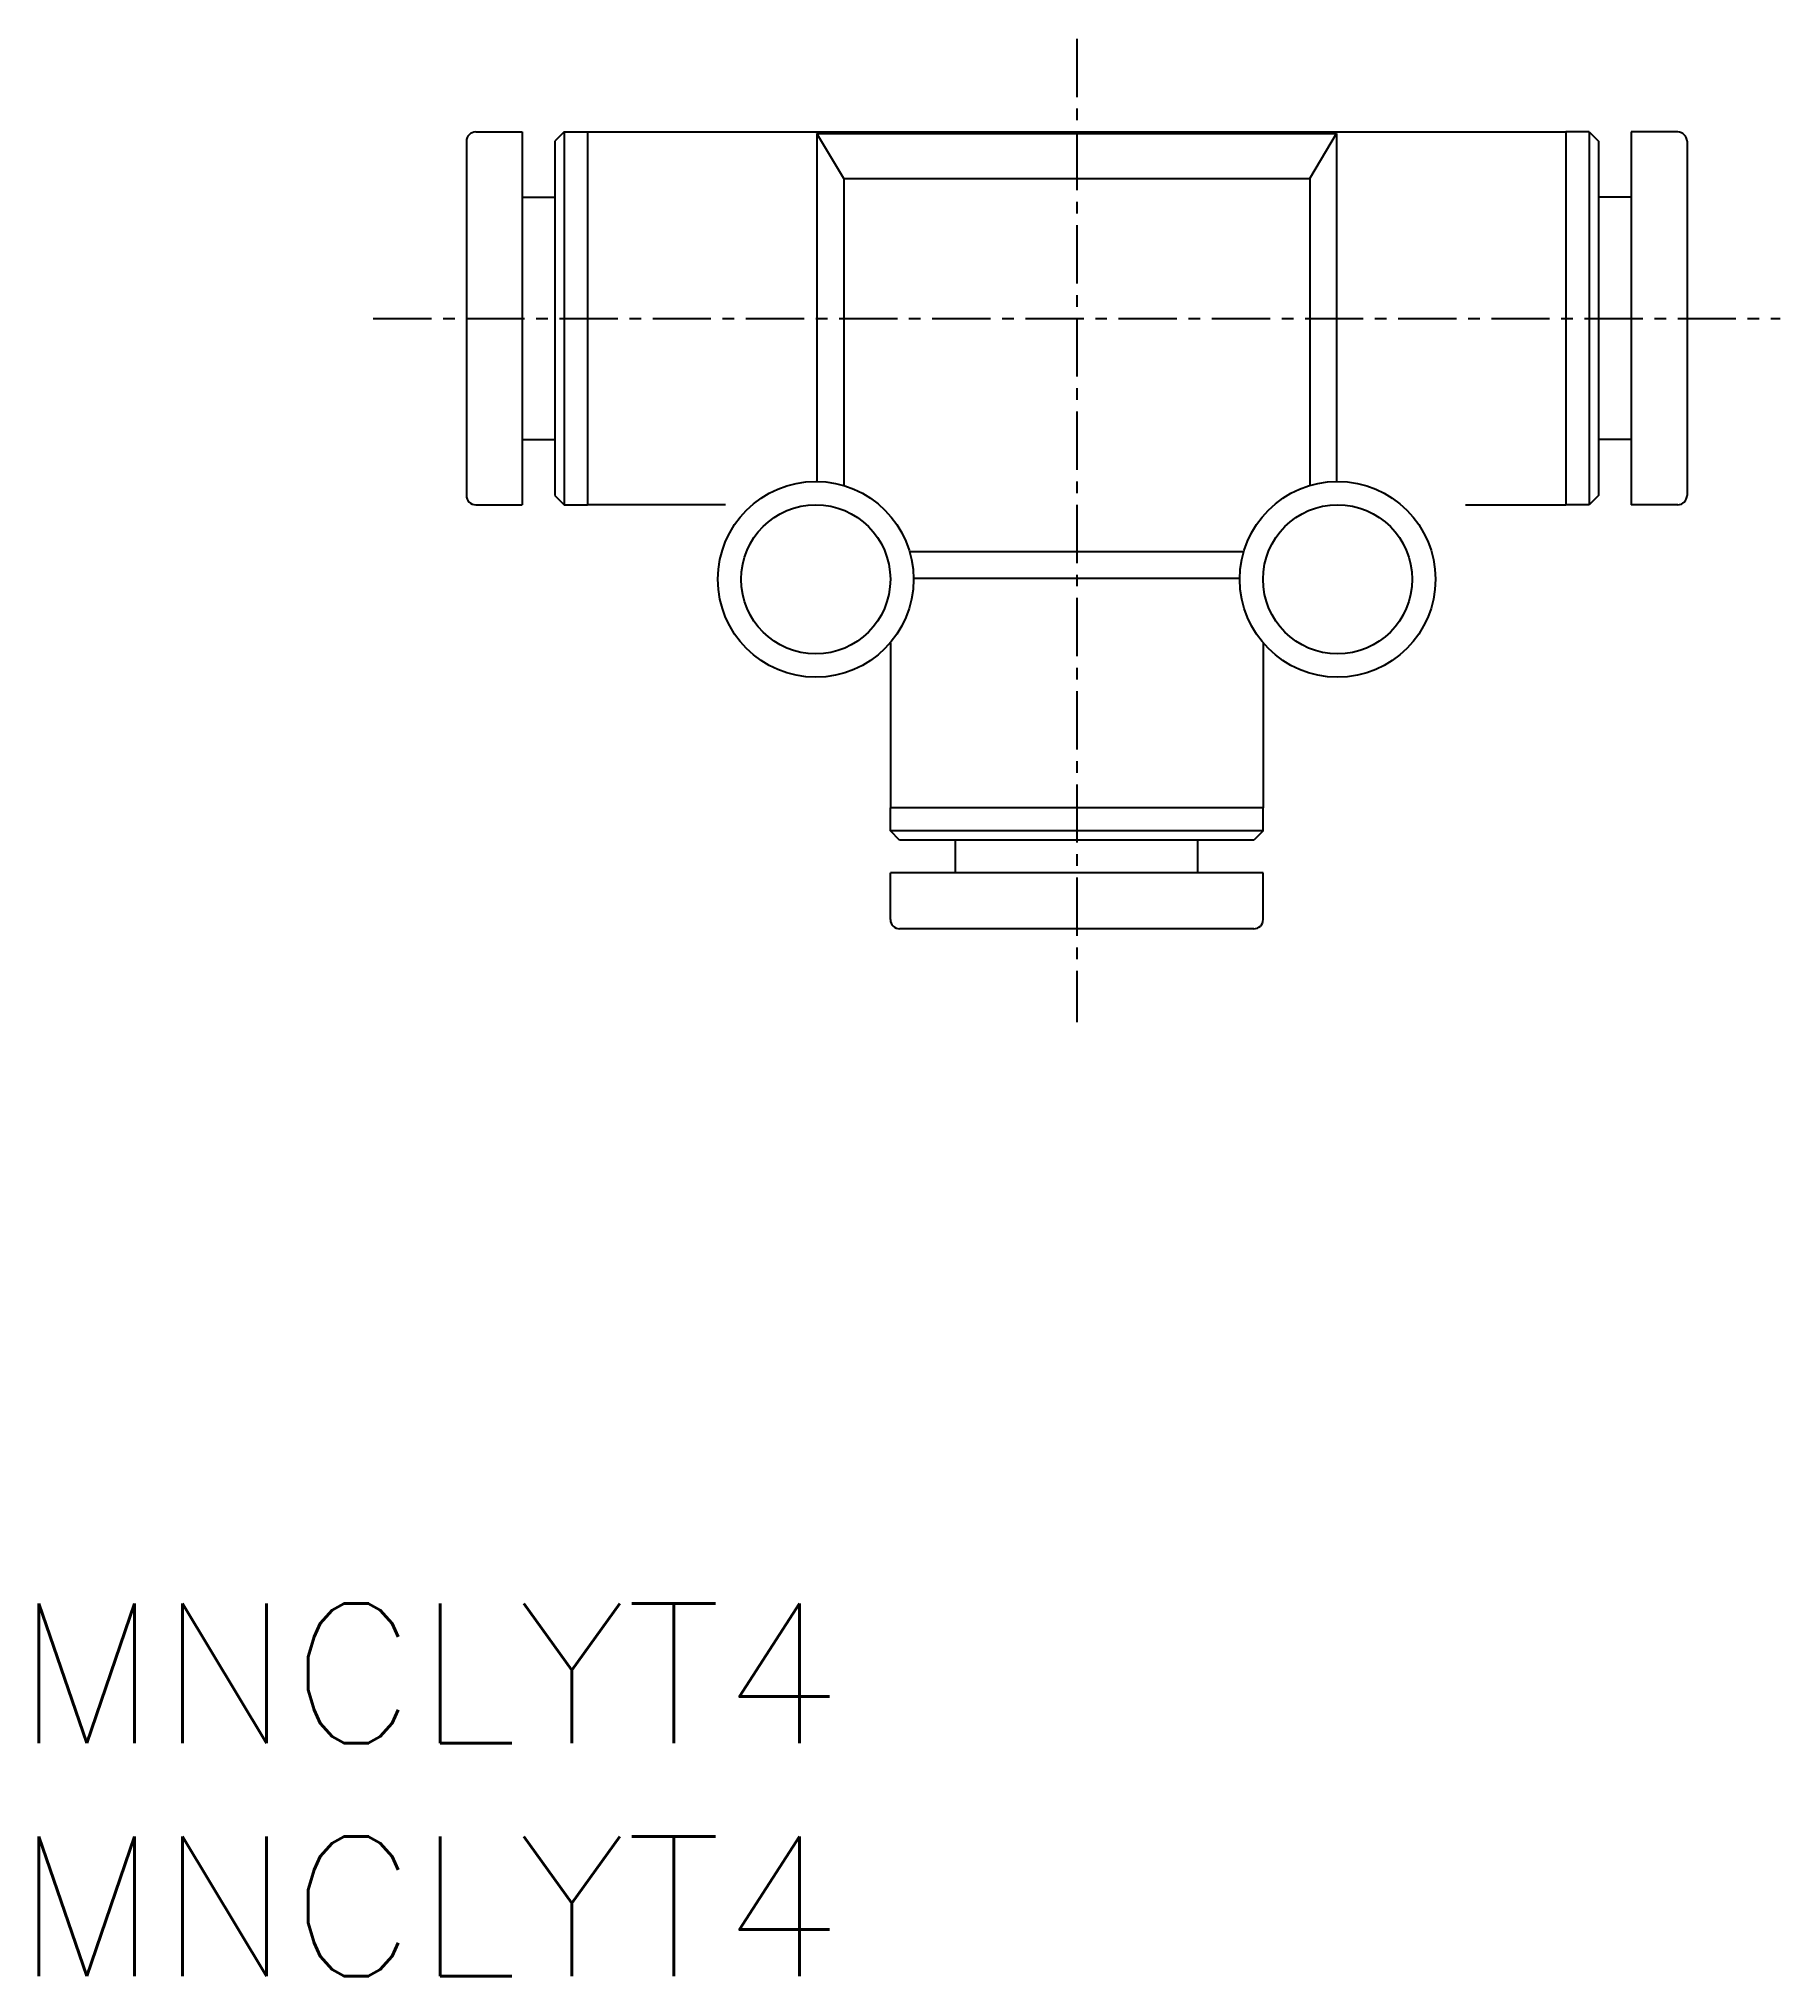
# Model space of a CAD drawing. Extents: x 119.5 to 156.9, y 65.4 to 106.9.
import ezdxf
from ezdxf.enums import TextEntityAlignment as Align

# ---------------------------------------------------------------- set-up
doc = ezdxf.new("R2010")
doc.units = 0
doc.linetypes.add('CENTER', pattern=[2, 1.25, -0.25, 0.25, -0.25])
doc.layers.get('0').update_dxf_attribs({"linetype": 'CONTINUOUS'})
doc.layers.add('CENTER', color=1, linetype='CENTER')
doc.styles.get("Standard").update_dxf_attribs({"font": 'txt.shx', "bigfont": 'extfont.shx'})

msp = doc.modelspace()

# ---------------------------------------------------------------- linework, layer by layer
at = {"color": 7, "linetype": 'CONTINUOUS'}
for p, q in [((128.861, 104.945), (129.861, 104.945)), ((129.861, 104.945), (129.861, 96.945)), ((130.761, 104.945), (130.561, 104.745)), ((130.761, 104.945), (131.261, 104.945)), ((130.761, 104.945), (130.761, 96.945)), ((131.261, 104.945), (131.261, 96.945)), ((131.261, 104.945), (131.261, 96.945)), ((131.261, 104.945), (152.261, 104.945)), ((136.761, 103.945), (136.184, 104.914)), ((136.184, 104.914), (136.184, 97.445)), ((136.184, 104.914), (147.339, 104.914)), ((146.761, 103.945), (147.339, 104.914)), ((147.339, 104.914), (147.339, 97.445)), ((152.261, 104.945), (152.261, 96.945)), ((152.261, 104.945), (152.261, 96.945)), ((152.761, 104.945), (152.261, 104.945)), ((152.761, 104.945), (152.761, 96.945)), ((152.761, 104.945), (152.961, 104.745)), ((153.661, 104.945), (153.661, 96.945)), ((154.661, 104.945), (153.661, 104.945)), ((128.661, 104.745), (128.661, 97.145)), ((130.561, 104.745), (130.561, 97.145)), ((152.961, 104.745), (152.961, 97.145)), ((154.861, 104.745), (154.861, 97.145)), ((136.761, 103.945), (136.761, 97.357)), ((136.761, 103.945), (146.761, 103.945)), ((146.761, 103.945), (146.761, 97.357)), ((129.861, 103.545), (130.561, 103.545)), ((153.661, 103.545), (152.961, 103.545)), ((129.861, 98.345), (130.561, 98.345)), ((153.661, 98.345), (152.961, 98.345)), ((128.861, 96.945), (129.861, 96.945)), ((130.561, 97.145), (130.761, 96.945)), ((130.761, 96.945), (131.261, 96.945)), ((134.22, 96.945), (131.261, 96.945)), ((150.103, 96.945), (152.261, 96.945)), ((152.761, 96.945), (152.261, 96.945)), ((152.961, 97.145), (152.761, 96.945)), ((154.661, 96.945), (153.661, 96.945)), ((138.174, 95.945), (145.349, 95.945)), ((138.261, 95.368), (145.261, 95.368)), ((137.761, 93.985), (137.761, 90.445)), ((145.761, 93.985), (145.761, 90.445)), ((137.761, 89.945), (137.761, 90.445)), ((145.761, 90.445), (137.761, 90.445)), ((145.761, 90.445), (137.761, 90.445)), ((145.761, 89.945), (145.761, 90.445)), ((137.961, 89.745), (137.761, 89.945)), ((145.761, 89.945), (137.761, 89.945)), ((145.761, 89.945), (145.561, 89.745)), ((145.561, 89.745), (137.961, 89.745)), ((139.161, 89.045), (139.161, 89.745)), ((144.361, 89.045), (144.361, 89.745)), ((137.761, 88.045), (137.761, 89.045)), ((145.761, 89.045), (137.761, 89.045)), ((145.761, 88.045), (145.761, 89.045)), ((145.561, 87.845), (137.961, 87.845))]:
    msp.add_line(p, q, dxfattribs=at)
for centre, radius in [((136.161, 95.345), 2.1), ((147.361, 95.345), 2.1), ((136.161, 95.345), 1.6), ((147.361, 95.345), 1.6)]:
    msp.add_circle(centre, radius, dxfattribs=at)
for centre, start, end in [((128.861, 104.745), 90, 180), ((154.661, 104.745), 0, 90), ((128.861, 97.145), 180, 270), ((154.661, 97.145), 270, 0), ((137.961, 88.045), 180, 270), ((145.561, 88.045), 270, 0)]:
    msp.add_arc(centre, 0.2, start, end, dxfattribs=at)
at = {"layer": 'CENTER', "color": 1, "linetype": 'CENTER'}
for p, q in [((141.761, 106.945), (141.761, 85.845)), ((126.661, 100.945), (156.861, 100.945))]:
    msp.add_line(p, q, dxfattribs=at)

# ---------------------------------------------------------------- texts
at = {"color": 7, "linetype": 'CONTINUOUS'}
for p in [(118.969, 71.869), (118.969, 66.869)]:
    msp.add_text('MNCLYT4', height=3, dxfattribs=at).set_placement(p, align=Align.MIDDLE_LEFT)

doc.saveas('drawing.dxf')
